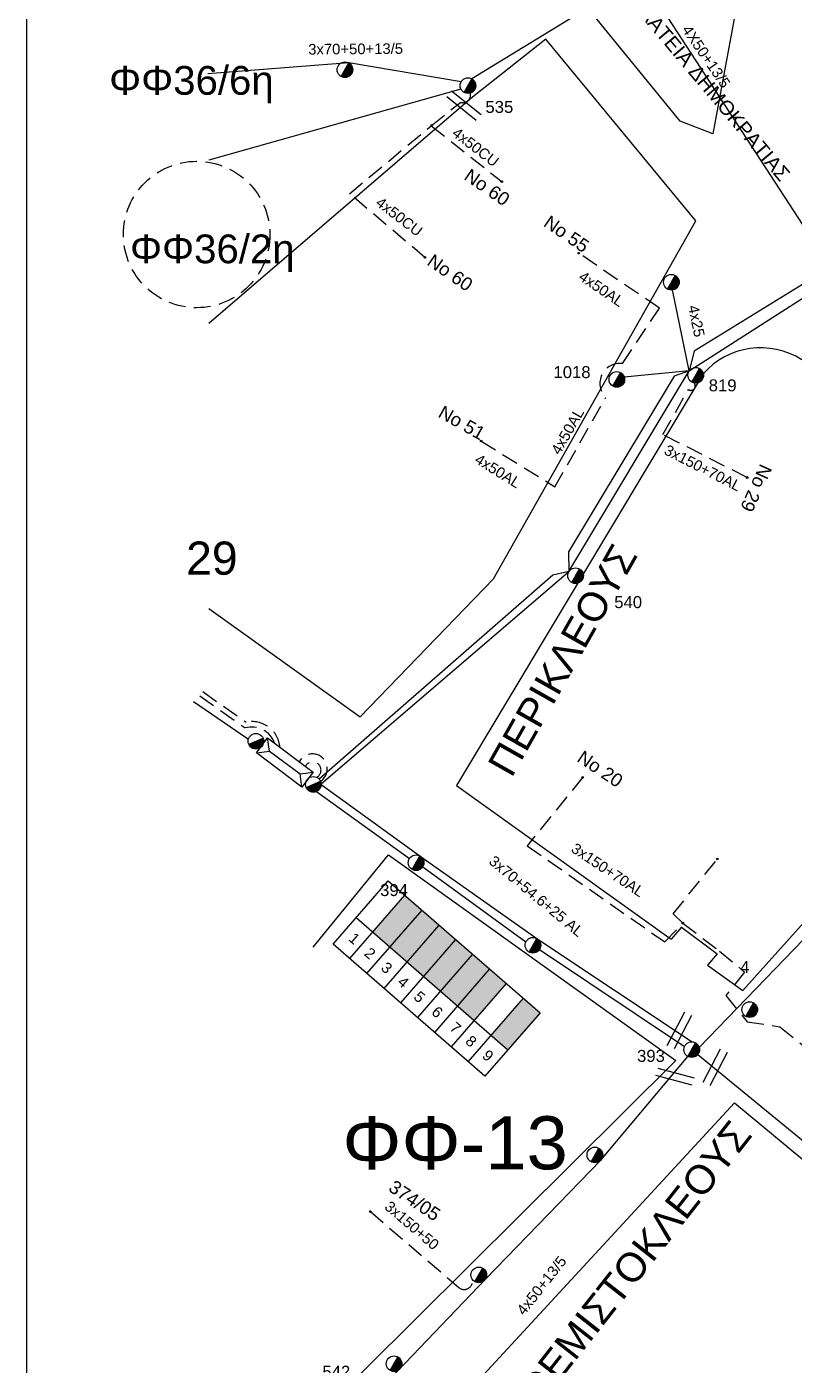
# Model space of a CAD drawing. Header units: millimetres. Extents: x 1421 to 7547, y 822 to 1873.
# Drawn here: x 5474.1 to 5589.8, y 1201.1 to 1402.8 of the extents above; entities that cross this region are included whole.
import ezdxf
from ezdxf.enums import TextEntityAlignment as Align

# ---------------------------------------------------------------- set-up
doc = ezdxf.new("R2010")
doc.units = ezdxf.units.MM
doc.linetypes.add('DASHED', pattern=[19.05, 12.7, -6.35])
doc.layers.get('0').update_dxf_attribs({"lineweight": 30})
for name, color, linetype, lineweight in [('3x150+50', 7, 'Continuous', 30), ('3x70+50+13_5', 7, 'Continuous', 30), ('4x50+13_5', 7, 'Continuous', 30), ('4x50AL', 7, 'Continuous', 30), ('Pillar OTE', 7, 'Continuous', 30), ('PINAKIDA', 7, 'DASHED', 30), ('TEXT_ΚΑΛΩΔΙΩΝ', 7, 'Continuous', 30), ('Άγνωστο εναέριο καλώδιο', 7, 'Continuous', 30), ('Άγνωστο Υπόγειο Καλώδιο', 7, 'DASHED', 30), ('Γυμνά εναέρια ΧΤ και ΦΟΠ (3Φ)   4x50+16AL', 7, 'Continuous', 30), ('Εναέρια παροχή ΧΤ 4x25', 7, 'SYN_LINE', 30), ('Καλώδια ΧΤ   3x150+50CU', 7, 'DASHED', 30), ('Καλώδια ΧΤ   3x150+70AL', 7, 'DASHED', 30), ('Στύλος ΦΜ', 7, 'Continuous', 30), ('Στύλος ΦΜ @ 1', 7, 'Continuous', 30), ('Συνδέσεις', 7, 'Continuous', 30), ('Συνεστραμμένα ΧΤ   3x70+54.6+25 AL', 7, 'SYN_LINE', 30), ('Τομή', 7, 'Continuous', 30), ('Υποσταθμός εναέριος 2 στύλων', 7, 'Continuous', 30), ('Υποσταθμός πόλεως', 7, 'Continuous', 30), ('Υπόβαθρο ΔΕΗ', 7, 'Continuous', 30)]:
    doc.layers.add(name, color=color, linetype=linetype, lineweight=lineweight)
doc.styles.add('arial', font='arial.ttf')
doc.styles.get("Standard").update_dxf_attribs({"font": 'arial.ttf'})
doc.linetypes.add('SYN_LINE', pattern='A,0.5,-0.0001,["/\\/\\/\\/",Standard,S=0.1,R=0,X=0,Y=-0.05],-0.25', length=0.7501)

# ---------------------------------------------------------------- blocks, each defined once
blk = doc.blocks.new('ΥΠΑΡΧΩΝ ΤΣΙΜΕΝΤΕΝΙΟΣ ΣΤΥΛΟΣ')
at = {"layer": 'Στύλος ΦΜ'}
blk.add_hatch(color=7, dxfattribs=at).paths.add_polyline_path([(-1.29, -2.28, 0.574793), (2.62, 0, 0.268822), (1.3, 2.27)])
at = {"layer": 'Στύλος ΦΜ', "color": 7}
blk.add_line((-1.29, -2.28), (1.3, 2.27), dxfattribs=at)
blk.add_circle((0, 0), 2.62, dxfattribs=at)
at = {"layer": 'Στύλος ΦΜ', "flags": 4}
for tag, p in [('ΑΡΙΘΜΟΣ', (-4.68, 8.05)), ('ΤΥΠΟΣ', (-4.91, 3.03))]:
    blk.add_attdef(tag, p, '', height=4, dxfattribs=at)
blk = doc.blocks.new('ΤΟΜΗ')
at = {"layer": 'Τομή', "lineweight": -3, "ltscale": 40}
for p, q in [((-11.37, 1.1), (11.37, 1.1)), ((11.37, -3.57), (-11.37, -3.57))]:
    blk.add_line(p, q, dxfattribs=at)
blk = doc.blocks.new('ΥΠΟΣΤΑΘΜΟΣ ΕΝΑΕΡΙΟΣ ΕΠΙ 2 ΣΤΥΛΩΝ')
at = {"layer": 'Υποσταθμός εναέριος 2 στύλων', "linetype": 'Continuous', "lineweight": -3}
for points in [[(-11.97, -2.11, 0.574793), (-8.45, -0.07, 0.268822), (-9.64, 1.98)], [(9.68, -2.15, 0.574793), (13.19, -0.1, 0.268822), (12.01, 1.95)]]:
    blk.add_hatch(color=256, dxfattribs=at).paths.add_polyline_path(points)
for p, q in [((-11.97, -2.11), (-9.64, 1.98)), ((9.68, -2.15), (12.01, 1.95))]:
    blk.add_line(p, q, dxfattribs=at)
for centre in [(-10.81, -0.07), (10.84, -0.1)]:
    blk.add_circle(centre, 2.36, dxfattribs=at)
at = {"layer": 'Υποσταθμός πόλεως', "linetype": 'Continuous', "lineweight": -3, "ltscale": 40}
blk.add_lwpolyline([(-8.57, 2.82), (8.57, 2.82), (8.57, -2.82), (-8.57, -2.82)], close=True, dxfattribs=at)
for points in [[(-5.75, 0), (-8.57, 2.82)], [(-8.57, -2.82), (-5.75, 0)], [(-5.75, 0), (5.75, 0)], [(5.75, 0), (8.57, 2.82)], [(8.57, -2.82), (5.75, 0)]]:
    blk.add_lwpolyline(points, dxfattribs=at)
at = {"layer": 'Υποσταθμός εναέριος 2 στύλων', "ltscale": 40, "flags": 1}
for tag, p in [('ΜΕΤΑΣΧΗΜΑΤΙΣΜΟΣ', (14.09, 2.51)), ('ΙΣΧΥΣ', (14.07, -0.28)), ('ΑΡΙΘΜΟΣ', (14.19, -3))]:
    blk.add_attdef(tag, p, '', height=1.8, dxfattribs=at)
blk = doc.blocks.new('_ΣΥΝΔΕΣΗ')
at = {"layer": 'Συνδέσεις', "linetype": 'SYN_LINE', "ltscale": 40}
blk.add_hatch(color=256, dxfattribs=at).paths.add_polyline_path([(0.5, -0.01, 1), (-0.5, -0.01, 1)])
at = {"layer": 'Συνδέσεις'}
blk.add_circle((0, -0.01), 0.5, dxfattribs=at)

msp = doc.modelspace()

# ---------------------------------------------------------------- hatches: boundary and pattern name
at = {"layer": 'Καλώδια ΧΤ   3x150+50CU', "linetype": 'DASHED', "lineweight": -3, "ltscale": 0.2}
h = msp.add_hatch(color=5, dxfattribs=at)
h.dxf.hatch_style = 1
h.paths.add_polyline_path([(5526.28, 1266.36), (5528.88, 1264.11), (5533.71, 1269.67), (5531.11, 1271.92)])
h = msp.add_hatch(color=1, dxfattribs=at)
h.dxf.hatch_style = 1
h.paths.add_polyline_path([(5528.88, 1264.11), (5531.47, 1261.85), (5536.3, 1267.41), (5533.71, 1269.67)])
h = msp.add_hatch(color=27, dxfattribs=at)
h.dxf.hatch_style = 1
h.paths.add_polyline_path([(5538.79, 1265.25), (5536.3, 1267.41), (5531.47, 1261.85), (5533.96, 1259.69)])
h = msp.add_hatch(color=173, dxfattribs=at)
h.dxf.hatch_style = 1
h.paths.add_polyline_path([(5536.52, 1257.46), (5541.35, 1263.03), (5538.79, 1265.25), (5533.96, 1259.69)])
h = msp.add_hatch(color=85, dxfattribs=at)
h.dxf.hatch_style = 1
h.paths.add_polyline_path([(5543.92, 1260.81), (5541.35, 1263.03), (5536.52, 1257.46), (5539.08, 1255.24)])
h = msp.add_hatch(color=30, dxfattribs=at)
h.dxf.hatch_style = 1
h.paths.add_polyline_path([(5546.44, 1258.62), (5543.92, 1260.81), (5539.08, 1255.24), (5541.6, 1253.05)])
h = msp.add_hatch(color=6, dxfattribs=at)
h.dxf.hatch_style = 1
h.paths.add_polyline_path([(5551.5, 1254.22), (5548.98, 1256.4), (5544.14, 1250.83), (5546.66, 1248.64)])

# ---------------------------------------------------------------- linework, layer by layer
at = {"color": 10, "lineweight": -3, "ltscale": 0.2}
msp.add_lwpolyline([(5596.13, 1427.31), (5566.76, 1410.59), (5541.22, 1394.98)], dxfattribs=at)
at = {"color": 30, "lineweight": -3, "ltscale": 0.2}
msp.add_lwpolyline([(5629.49, 1307.05), (5601.19, 1275.58), (5575.48, 1248.98)], dxfattribs=at)
at = {"layer": '3x150+50', "color": 6, "linetype": 'DASHED', "lineweight": -3, "ltscale": 0.2}
msp.add_lwpolyline([(5525.93, 1224.24), (5539.24, 1212.81, 0.713697), (5541.31, 1214.02, 2.641258)], format="xyb", dxfattribs=at)
at = {"layer": '3x70+50+13_5', "color": 10, "lineweight": -3, "ltscale": 0.2}
msp.add_lwpolyline([(5539.62, 1394.54), (5522.69, 1397.39), (5501.43, 1395.74)], dxfattribs=at)
at = {"layer": '4x50+13_5', "color": 85, "lineweight": -3, "ltscale": 0.2}
msp.add_lwpolyline([(5567.92, 1408.57), (5595.32, 1366.43)], dxfattribs=at)
at = {"layer": '4x50+13_5', "color": 6, "lineweight": -3, "ltscale": 0.2}
msp.add_lwpolyline([(5501.59, 1174.01), (5530.07, 1200.24), (5543.26, 1214.06), (5560.64, 1232), (5573.77, 1247.62)], dxfattribs=at)
at = {"layer": '4x50AL', "color": 85, "linetype": 'DASHED', "lineweight": -3, "ltscale": 0.2}
for points in [[(5569.48, 1360.42), (5557.32, 1368.7)], [(5542.62, 1340.39), (5553.73, 1333.5)]]:
    msp.add_lwpolyline(points, dxfattribs=at)
msp.add_lwpolyline([(5553.73, 1333.5), (5561.43, 1346.96, -0.724689), (5563.91, 1352.07), (5569.48, 1360.42)], format="xyb", dxfattribs=at)
at = {"layer": 'Pillar OTE', "lineweight": -3, "ltscale": 40}
for points in [[(5520.31, 1264.56), (5528.59, 1274.1), (5551.5, 1254.22), (5543.2, 1244.65), (5520.31, 1264.56)], [(5522.82, 1262.38), (5531.11, 1271.92)], [(5525.42, 1260.12), (5533.71, 1269.67)], [(5523.77, 1268.55), (5546.66, 1248.64)], [(5528.01, 1257.86), (5536.3, 1267.41)], [(5530.5, 1255.7), (5538.79, 1265.25)], [(5533.06, 1253.48), (5541.35, 1263.03)], [(5535.62, 1251.25), (5543.92, 1260.81)], [(5538.14, 1249.06), (5546.44, 1258.62)], [(5540.69, 1246.83), (5548.99, 1256.4)]]:
    msp.add_lwpolyline(points, dxfattribs=at)
at = {"layer": 'PINAKIDA', "linetype": 'Continuous', "lineweight": -3, "ltscale": 0.2}
msp.add_lwpolyline([(5474.15, 1851.64), (7546.99, 1855.83), (7546.99, 826.44), (5474.15, 822.25)], close=True, dxfattribs=at)
at = {"layer": 'Άγνωστο εναέριο καλώδιο', "color": 173, "lineweight": -3, "ltscale": 0.2}
msp.add_lwpolyline([(5539.58, 1393.43), (5501.59, 1382.75), (5501.59, 1382.75)], dxfattribs=at)
at = {"layer": 'Άγνωστο εναέριο καλώδιο', "color": 1, "linetype": 'SYN_LINE', "lineweight": -3, "ltscale": 10}
msp.add_lwpolyline([(5595.49, 1364.75), (5592.34, 1364.8), (5574.72, 1353.92), (5573.99, 1350.96), (5571.73, 1350.19), (5555.78, 1323.67), (5555.86, 1320.73), (5553.43, 1320.19), (5518.22, 1289.42)], dxfattribs=at)
at = {"layer": 'Άγνωστο εναέριο καλώδιο', "color": 85, "linetype": 'SYN_LINE', "lineweight": -3, "ltscale": 10}
msp.add_lwpolyline([(5518.51, 1288.73), (5555.86, 1320.73), (5573.99, 1350.96), (5595.49, 1364.75)], dxfattribs=at)
at = {"layer": 'Άγνωστο Υπόγειο Καλώδιο', "color": 173, "lineweight": -3, "ltscale": 0.2}
for points in [[(5535.1, 1387.92), (5539.49, 1391.44)], [(5534.15, 1368.06), (5522.78, 1377.67), (5535.1, 1387.92), (5545.73, 1379.49)]]:
    msp.add_lwpolyline(points, dxfattribs=at)
msp.add_lwpolyline([(5500.22, 1301.97), (5507.04, 1297.14, -0.396823), (5511.5, 1294.83, 2.261296)], format="xyb", dxfattribs=at)
at = {"layer": 'Άγνωστο Υπόγειο Καλώδιο', "color": 6, "lineweight": -3, "ltscale": 0.2}
msp.add_lwpolyline([(5500.69, 1302.62), (5507.21, 1298.01, -0.449162), (5512.32, 1294.22, -0.371295)], format="xyb", dxfattribs=at)
at = {"layer": 'Άγνωστο Υπόγειο Καλώδιο', "color": 173, "lineweight": -3, "ltscale": 0.2}
msp.add_arc((5539.84, 1392.58), 1.19, 253.2051, 12.249, dxfattribs=at)
at = {"layer": 'Άγνωστο Υπόγειο Καλώδιο', "color": 85, "lineweight": -3, "ltscale": 0.2}
msp.add_arc((5517.2, 1290.99), 2.24, 302.8721, 151.9907, dxfattribs=at)
at = {"layer": 'Άγνωστο Υπόγειο Καλώδιο', "color": 1, "lineweight": -3, "ltscale": 0.2}
msp.add_arc((5517.25, 1290.78), 1.24, 299.2128, 152.6546, dxfattribs=at)
at = {"layer": 'Γυμνά εναέρια ΧΤ και ΦΟΠ (3Φ)   4x50+16AL', "color": 5, "lineweight": -3, "ltscale": 0.2}
msp.add_lwpolyline([(5507.54, 1295.42), (5499.27, 1301.08)], dxfattribs=at)
at = {"layer": 'Γυμνά εναέρια ΧΤ και ΦΟΠ (3Φ)   4x50+16AL', "color": 2, "lineweight": -3, "ltscale": 0.2}
msp.add_lwpolyline([(5575.27, 1247.92), (5605.12, 1223.43), (5632.15, 1201.43)], dxfattribs=at)
at = {"layer": 'Εναέρια παροχή ΧΤ 4x25', "color": 1, "lineweight": -3, "ltscale": 0.2}
msp.add_lwpolyline([(5573.99, 1350.96), (5571.45, 1363.16)], dxfattribs=at)
at = {"layer": 'Εναέρια παροχή ΧΤ 4x25', "color": 85, "lineweight": -3, "ltscale": 0.2}
msp.add_lwpolyline([(5573.99, 1350.96), (5564.2, 1350)], dxfattribs=at)
at = {"layer": 'Καλώδια ΧΤ   3x150+50CU', "color": 2, "linetype": 'DASHED', "lineweight": 30, "ltscale": 0.2}
msp.add_circle((5499.75, 1371.52), 11.04, dxfattribs=at)
at = {"layer": 'Καλώδια ΧΤ   3x150+70AL', "color": 1, "lineweight": -3, "ltscale": 0.2}
msp.add_lwpolyline([(5582.7, 1334.89), (5570.02, 1341.37), (5573.85, 1348.16, 0.933714), (5574.7, 1349.15, -2.083603)], format="xyb", dxfattribs=at)
at = {"layer": 'Καλώδια ΧΤ   3x150+70AL', "color": 30, "lineweight": -3, "ltscale": 0.2}
for points in [[(5557.93, 1289.7), (5549.57, 1279.38), (5570.3, 1264.89), (5573, 1267.74), (5571.56, 1269.11), (5578.21, 1277.4)], [(5573, 1267.74), (5578.53, 1263.52), (5582.33, 1260.35), (5579.52, 1256.79), (5582.71, 1252.86), (5587.66, 1252.09), (5608.37, 1235.44)]]:
    msp.add_lwpolyline(points, dxfattribs=at)
at = {"layer": 'Συνεστραμμένα ΧΤ   3x70+54.6+25 AL', "color": 151, "linetype": 'SYN_LINE', "lineweight": -3, "ltscale": 12}
for points in [[(5517.83, 1287.57), (5531.84, 1277.48)], [(5533.83, 1276.22), (5549.35, 1264.88)], [(5551.4, 1263.74), (5573.28, 1249.14)]]:
    msp.add_lwpolyline(points, dxfattribs=at)
at = {"layer": 'Συνεστραμμένα ΧΤ   3x70+54.6+25 AL', "color": 30, "linetype": 'SYN_LINE', "lineweight": -3, "ltscale": 12}
msp.add_lwpolyline([(5518.52, 1288.61), (5533.6, 1277.71), (5551.01, 1265.41), (5574.42, 1249.82)], dxfattribs=at)
at = {"layer": 'Υπόβαθρο ΔΕΗ', "lineweight": -3, "ltscale": 0.2}
for points in [[(5580.84, 1404.6), (5577.55, 1386.72), (5572.61, 1388.59), (5559.64, 1404.46)], [(5501.59, 1315.17), (5524.41, 1298.83), (5544.47, 1319.6), (5575, 1373.58), (5552.35, 1400.95)], [(5552.35, 1400.95), (5541.34, 1392.23), (5501.59, 1358.11)], [(5576.09, 1350.51), (5538.9, 1288.46)], [(5621.57, 1301.64), (5582.06, 1257.55)], [(5538.9, 1288.46), (5571.26, 1265.28)], [(5517.32, 1264.12), (5528.64, 1278.01)], [(5528.64, 1278.01), (5571.94, 1247.01)], [(5572.83, 1267.13), (5571.26, 1265.28)], [(5572.83, 1267.13), (5578.18, 1263.08)], [(5578.18, 1263.08), (5576.73, 1261.37)], [(5576.73, 1261.37), (5582.06, 1257.55)], [(5501.59, 1177.07), (5571.94, 1247.01)], [(5501.59, 1154.79), (5580.82, 1240.65)], [(5580.82, 1240.65), (5629.04, 1200.66)]]:
    msp.add_lwpolyline(points, dxfattribs=at)
msp.add_arc((5584.77, 1342.89), 11.55, 57.6029, 138.738, dxfattribs=at)

# ---------------------------------------------------------------- block references
at = {"layer": 'Στύλος ΦΜ @ 1', "lineweight": -3, "ltscale": 40, "xscale": 0.4499999999998181, "yscale": 0.4499999999998181, "zscale": 0.4499999999998181}
for p in [(5522.1, 1396.36), (5571.29, 1364.32), (5550.42, 1264.39), (5559.76, 1232.78), (5542.27, 1214.7)]:
    msp.add_blockref('ΥΠΑΡΧΩΝ ΤΣΙΜΕΝΤΕΝΙΟΣ ΣΤΥΛΟΣ', p, dxfattribs=at)
at = {"layer": 'Στύλος ΦΜ @ 1', "lineweight": -3, "ltscale": 40}
ref = msp.add_blockref('ΥΠΑΡΧΩΝ ΤΣΙΜΕΝΤΕΝΙΟΣ ΣΤΥΛΟΣ', (5540.64, 1393.96), dxfattribs=dict(at, xscale=0.4499999999998181, yscale=0.4499999999998181, zscale=0.4499999999998181))
ref.add_attrib('ΤΥΠΟΣ', '535', (5543.27, 1389.85), dxfattribs={"layer": 'Στύλος ΦΜ', "height": 1.8, "flags": 4})
ref = msp.add_blockref('ΥΠΑΡΧΩΝ ΤΣΙΜΕΝΤΕΝΙΟΣ ΣΤΥΛΟΣ', (5563.07, 1349.68), dxfattribs=dict(at, xscale=0.4499999999998181, yscale=0.4499999999998181, zscale=0.4499999999998181))
ref.add_attrib('ΤΥΠΟΣ', '1018', (5553.52, 1349.88), dxfattribs={"layer": 'Στύλος ΦΜ', "height": 1.8, "flags": 4})
ref = msp.add_blockref('ΥΠΑΡΧΩΝ ΤΣΙΜΕΝΤΕΝΙΟΣ ΣΤΥΛΟΣ', (5574.96, 1350.3), dxfattribs=dict(at, xscale=0.4499999999998181, yscale=0.4499999999998181, zscale=0.4499999999998181))
ref.add_attrib('ΤΥΠΟΣ', '819', (5576.92, 1347.88), dxfattribs={"layer": 'Στύλος ΦΜ', "height": 1.8, "flags": 4})
ref = msp.add_blockref('ΥΠΑΡΧΩΝ ΤΣΙΜΕΝΤΕΝΙΟΣ ΣΤΥΛΟΣ', (5556.85, 1320.09), dxfattribs=dict(at, xscale=0.4499999999998181, yscale=0.4499999999998181, zscale=0.4499999999998181))
ref.add_attrib('ΤΥΠΟΣ', '540', (5562.68, 1315.21), dxfattribs={"layer": 'Στύλος ΦΜ', "height": 1.8, "flags": 4})
ref = msp.add_blockref('ΥΠΑΡΧΩΝ ΤΣΙΜΕΝΤΕΝΙΟΣ ΣΤΥΛΟΣ', (5532.82, 1276.83), dxfattribs=dict(at, xscale=0.4499999999998181, yscale=0.4499999999998181, zscale=0.4499999999998181))
ref.add_attrib('ΤΥΠΟΣ', '394', (5527.4, 1271.8), dxfattribs={"layer": 'Στύλος ΦΜ', "height": 1.8, "flags": 4})
ref = msp.add_blockref('ΥΠΑΡΧΩΝ ΤΣΙΜΕΝΤΕΝΙΟΣ ΣΤΥΛΟΣ', (5583.09, 1254.69), dxfattribs=dict(at, xscale=0.4499999999998181, yscale=0.4499999999998181, zscale=0.4499999999998181))
ref.add_attrib('ΤΥΠΟΣ', '4', (5581.67, 1260.22), dxfattribs={"layer": 'Στύλος ΦΜ', "height": 1.8, "flags": 4})
ref = msp.add_blockref('ΥΠΑΡΧΩΝ ΤΣΙΜΕΝΤΕΝΙΟΣ ΣΤΥΛΟΣ', (5574.35, 1248.65), dxfattribs=dict(at, xscale=0.4499999999998181, yscale=0.4499999999998181, zscale=0.4499999999998181))
ref.add_attrib('ΤΥΠΟΣ', '393', (5566.12, 1246.81), dxfattribs={"layer": 'Στύλος ΦΜ', "height": 1.8, "flags": 4})
ref = msp.add_blockref('ΥΠΑΡΧΩΝ ΤΣΙΜΕΝΤΕΝΙΟΣ ΣΤΥΛΟΣ', (5529.5, 1201.31), dxfattribs=dict(at, xscale=0.4499999999998181, yscale=0.4499999999998181, zscale=0.4499999999998181))
ref.add_attrib('ΤΥΠΟΣ', '542', (5518.7, 1199.2), dxfattribs={"layer": 'Στύλος ΦΜ', "height": 1.8, "flags": 4})
at = {"layer": 'Συνδέσεις', "lineweight": -3, "xscale": 0.25, "yscale": 0.25, "zscale": 0.25}
for p in [(5535.17, 1387.98), (5545.73, 1379.49), (5534.15, 1368.06), (5557.32, 1368.71), (5542.62, 1340.4), (5582.7, 1334.89), (5557.93, 1289.7), (5578.21, 1277.4), (5573.01, 1267.74), (5525.93, 1224.25)]:
    msp.add_blockref('_ΣΥΝΔΕΣΗ', p, dxfattribs=at)
at = {"layer": 'Τομή', "lineweight": -3}
for p, xscale, yscale, zscale, rotation in [((5540.22, 1391.18), 0.2499999999998873, 0.2499999999998873, 0.2499999999998873, 321.2168274234506), ((5572.23, 1251.69), 0.2499999999998872, 0.2499999999998872, 0.2499999999998872, 62.55913802754148), ((5577.62, 1246.12), 0.2499999999998872, 0.2499999999998872, 0.2499999999998872, 62.55913802754148), ((5571.92, 1244.88), 0.2499999999998872, 0.2499999999998872, 0.2499999999998872, 345.0092417820715)]:
    msp.add_blockref('ΤΟΜΗ', p, dxfattribs=dict(at, xscale=xscale, yscale=yscale, zscale=zscale, rotation=rotation))
at = {"layer": 'Υποσταθμός εναέριος 2 στύλων', "lineweight": -3, "xscale": 0.4999999999999999, "yscale": 0.4999999999999999, "zscale": 0.4999999999999999, "rotation": 323.1794900945675}
msp.add_blockref('ΥΠΟΣΤΑΘΜΟΣ ΕΝΑΕΡΙΟΣ ΕΠΙ 2 ΣΤΥΛΩΝ', (5513.03, 1291.93), dxfattribs=at)

# ---------------------------------------------------------------- texts
at = {"linetype": 'Continuous', "lineweight": -3, "ltscale": 0.2}
msp.add_text('29', height=5, dxfattribs=at).set_placement((5498.16, 1320.24))
at = {"lineweight": -3, "ltscale": 40, "attachment_point": 1, "style": 'arial'}
for s, insert, char_height, width, rotation in [('{\\H1.083x;ΠΛΑΤΕΙΑ ΔΗΜΟΚΡΑΤΙΑΣ}', (5566.49, 1407.91), 2, 35.3422, 310.083), ('{\\H1.083x;ΠΕΡΙΚΛΕΟΥΣ}', (5543.44, 1291.63), 4, 42.6234, 60.45), ('{\\H1.083x;ΘΕΜΙΣΤΟΚΛΕΟΥΣ}', (5547.92, 1197.38), 4, 42.6234, 51.7843)]:
    msp.add_mtext(s, dxfattribs=dict(at, insert=insert, char_height=char_height, width=width, rotation=rotation))
at = {"lineweight": -3, "ltscale": 40, "char_height": 4, "width": 51.2353, "attachment_point": 1, "style": 'arial'}
for s, insert in [('{\\H1.083x;ΦΦ36/6η}', (5486.56, 1396.92)), ('{\\H1.083x;ΦΦ36/2η}', (5489.71, 1371.52))]:
    msp.add_mtext(s, dxfattribs=dict(at, insert=insert))
at = {"lineweight": -3, "ltscale": 30, "char_height": 1.63, "width": 11.2573, "attachment_point": 1, "rotation": 319.0459}
for s, insert in [('1', (5523.58, 1266.43)), ('2', (5525.94, 1264.21)), ('3', (5528.46, 1262.02)), ('4', (5530.95, 1259.86)), ('5', (5533.39, 1257.63)), ('6', (5536.07, 1255.35)), ('7', (5538.81, 1252.97)), ('8', (5541.18, 1250.95)), ('9', (5543.71, 1248.78))]:
    msp.add_mtext(s, dxfattribs=dict(at, insert=insert))
at = {"layer": 'TEXT_ΚΑΛΩΔΙΩΝ', "lineweight": -3, "ltscale": 0.2}
for s, rotation, p in [('3x70+50+13/5', 0.5027, (5523.71, 1399.5)), ('4x50CU', 322.5683, (5541.79, 1384.7)), ('4x50CU', 322.5683, (5530.28, 1374.21)), ('4x50AL', 325.7453, (5560.76, 1363.33)), ('4x25', 281.7815, (5575.07, 1358.48)), ('4x50AL', 60.2269, (5555.64, 1341.88)), ('3x150+70AL', 332.8997, (5576.03, 1336.33)), ('4x50AL', 328.1662, (5545.15, 1335.88)), ('3x150+70AL', 326.2073, (5561.72, 1275.74)), ('3x70+54.6+25 AL', 320.3412, (5550.95, 1271.79)), ('3x150+50', 319.34, (5532.19, 1222.16)), ('4x50+13/5', 51.6678, (5551.72, 1213.1))]:
    msp.add_text(s, height=1.6, rotation=rotation, dxfattribs=at).set_placement(p, align=Align.MIDDLE_CENTER)
at = {"layer": 'TEXT_ΚΑΛΩΔΙΩΝ', "lineweight": -3, "insert": (5574.13, 1403.29), "char_height": 1.6, "attachment_point": 1, "rotation": 304.5327}
msp.add_mtext_dynamic_manual_height_columns('4X50+13/5', width=1.8, gutter_width=12.5, heights=[0.0453], dxfattribs=at)
at = {"layer": 'Υπόβαθρο ΔΕΗ', "lineweight": -3, "char_height": 2, "attachment_point": 1}
for s, insert, rotation in [('No 60', (5541.01, 1381.57), 325.5821), ('No 55', (5552.99, 1374.53), 325.5821), ('No 60', (5535.44, 1368.7), 325.5821), ('No 51', (5536.96, 1345.85), 330.6577), ('No 29', (5586.53, 1336.27), 245.5056), ('No 20', (5558.03, 1293.87), 326.1375), ('374/05', (5529.62, 1229.12), 326.1375)]:
    msp.add_mtext_dynamic_manual_height_columns(s, width=13.4847, gutter_width=12.5, heights=[0], dxfattribs=dict(at, insert=insert, rotation=rotation))
at = {"layer": 'Υπόβαθρο ΔΕΗ', "lineweight": -3, "insert": (5521.7, 1238.61), "char_height": 8, "attachment_point": 1}
msp.add_mtext_dynamic_manual_height_columns('ΦΦ-13', width=30.8332, gutter_width=12.5, heights=[0], dxfattribs=at)

doc.saveas('drawing.dxf')
